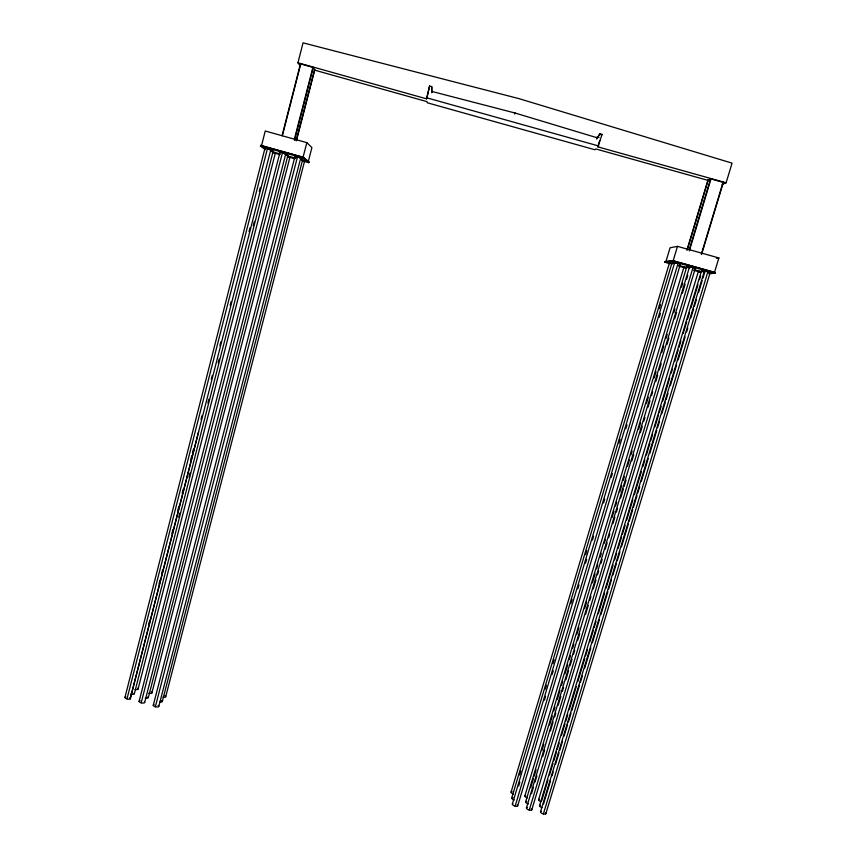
<?xml version="1.0" encoding="UTF-8"?>
<svg xmlns="http://www.w3.org/2000/svg" width="857" height="857" viewBox="0 0 857 857"><rect width="100%" height="100%" fill="white"/><g stroke="black" fill="none" stroke-linecap="round" stroke-linejoin="round"><path stroke-width="1.29" d="M431.735 86.643L431.789 92.577L431.735 86.643L429.582 86.043L426.615 98.855L297.936 62.786L303.046 42.85L519.053 98.662L732.06 163.141L726.115 182.787L722.14 184.351M265.381 149.654L260.485 146.108L260.678 145.379L303.678 157.409L309.013 161.984L308.831 162.68L302.542 160.923M270.844 149.504L265.092 147.811L124.94 697.459M126.997 698.905L267.513 148.336M148.743 624.142L149.739 620.254M159.006 583.992L159.991 580.103M161.652 573.622L162.648 569.744M171.914 533.472L172.9 529.583M177.87 510.161L178.856 506.273M182.166 493.321L183.162 489.433M190.768 459.641L191.764 455.763M192.429 453.171L193.425 449.282M201.031 419.491L202.027 415.602M211.293 379.34L212.29 375.452M219.895 345.66L220.892 341.782M230.158 305.51L231.144 301.621M249.023 231.679L250.008 227.801M259.275 191.529L260.271 187.64M198.642 431.746L130.2 698.916L270.844 149.525L268.627 149.064M178.727 517.082L179.724 513.204M189.001 476.931L189.997 473.043M207.887 403.09L208.883 399.201M218.16 362.929L219.156 359.051M253.276 225.627L254.272 221.738M134.356 693.688L273.147 151.25L270.341 150.618M138.095 688.996L275.397 152.889M282.082 135.62L300.453 63.932M282.382 135.674L300.743 63.954L313.201 67.467M139.102 701.369L280.057 152.01L282.307 152.878M141.18 702.826L282.51 152.535L280.143 152M144.672 702.408L285.81 153.692L282.51 152.535M148.336 697.555L287.931 155.363L285.906 154.978M294.433 139.048L312.901 67.36M151.914 692.82L289.998 157.013L288.38 156.713M294.508 140.462L313.308 67.532L314.755 69.76L296.468 140.666M296.158 140.602L314.615 69.76M153.264 705.279L295.033 156.199L296.522 156.467L300.775 157.87L158.813 706.307M155.353 706.736L297.518 156.735M303.046 157.281L306.838 142.648L265.242 131.014L261.514 145.669L303.046 157.281L308.241 161.716L311.905 147.575L306.838 142.648M162.316 701.412L302.703 159.52L300.325 158.609M308.831 162.68L303.485 158.138L303.678 157.409M165.722 696.634L304.589 161.095L302.05 160.152M426.615 98.855L429.582 86.043M726.115 182.787L597.886 146.858L599.729 140.452M597.886 146.858L602.085 134.399L599.932 133.799L596.708 138.802L599.932 133.799M669.874 263.667L664.871 262.263L665.075 261.567L672.574 260.592L715.359 272.569L715.145 273.287L708.739 273.672M511.093 792.072L669.381 263.131L672.284 263.699M664.871 262.263L672.359 261.321L672.574 260.592M511.725 797.963L672.006 262.81M677.48 246.366L670.056 247.791L665.889 261.749L673.152 260.807L677.48 246.366L718.884 257.946L714.492 272.376L709.553 272.687M519.556 774.921L520.702 771.086M545.266 689.103L546.423 685.257M552.947 663.479L554.093 659.633M570.987 603.274L572.133 599.429M585.567 554.597L586.724 550.751M618.958 443.155L620.104 439.309M659.258 308.649L660.404 304.803M512.368 803.984L674.705 262.488L679.087 263.474L680.458 263.999L517.66 805.955M518.689 785.976L519.835 782.141M544.42 700.18L545.566 696.345M552.101 674.566L553.247 670.731M577.822 588.77L578.978 584.935M585.502 563.156L586.659 559.321M592.423 540.114L593.569 536.268M603.553 502.973L604.71 499.128M611.234 477.36L612.391 473.525M625.824 428.704L626.981 424.858M659.237 317.294L660.393 313.448M515.143 806.137L678.112 263.185M686.971 249.933L708 179.97L710.56 178.867L689.285 249.558M687.25 250.04L708.161 180.056M524.848 795.874L683.907 267.191L687.057 267.834M689.328 250.908L710.989 178.931L723.233 182.37M525.641 801.809L686.714 266.923L690.313 267.684M530.676 787.712L533.375 778.745M534.147 776.185L536.075 769.779M541.86 750.571L543.788 744.176M549.573 724.968L552.272 716.002M553.815 710.882L554.972 707.046M557.286 699.366L559.985 690.399M561.528 685.279L562.685 681.433M564.999 673.752L567.698 664.796M569.241 659.676L570.398 655.83M572.712 648.149L573.869 644.303M576.954 634.062L578.882 627.667M584.667 608.459L586.595 602.053M592.38 582.856L595.079 573.89M596.622 568.769L597.779 564.924M600.093 557.243L601.25 553.408M604.335 543.156L605.492 539.321M612.048 517.553L613.976 511.158M615.519 506.026L616.676 502.191M619.761 491.95L621.689 485.544M623.232 480.423L624.389 476.588M627.474 466.337L629.402 459.941M630.945 454.821L632.102 450.975M638.658 429.207L640.586 422.812M646.371 403.604L648.299 397.198M654.084 378.001L656.012 371.595M661.797 352.388L663.725 345.992M666.039 338.311L667.196 334.466M673.763 312.698L674.92 308.863M681.476 287.095L682.633 283.249M526.455 807.883L689.585 266.656L694.02 267.652L695.359 268.198L531.758 809.844M531.501 793.678L533.429 787.283M534.972 782.162L536.91 775.767M542.695 756.56L544.624 750.164M550.408 730.967L553.119 722.012M554.661 716.891L555.818 713.045M558.132 705.365L560.832 696.409M562.374 691.288L563.531 687.453M565.845 679.772L568.555 670.806M570.098 665.685L572.026 659.29M573.569 654.17L574.726 650.334M577.811 640.093L579.739 633.687M585.535 614.49L588.234 605.535M589.777 600.414L590.934 596.568M593.248 588.898L595.947 579.932M597.49 574.811L598.657 570.976M600.971 563.295L602.128 559.46M605.213 549.219L607.142 542.813M608.684 537.693L609.841 533.857M612.926 523.616L614.865 517.221M616.408 512.1L617.565 508.255M620.65 498.013L623.35 489.058M624.121 486.497L626.049 480.102M631.845 460.905L633.773 454.499M640.329 432.742L642.257 426.347M643.8 421.226L644.957 417.38M648.053 407.139L649.981 400.744M651.524 395.623L652.68 391.788M655.766 381.547L657.694 375.141M659.237 370.02L661.165 363.625M666.96 344.428L668.889 338.022M674.673 318.825L676.602 312.43M682.397 293.233L685.097 284.267M686.639 279.146L687.796 275.311M529.262 810.036L693.045 267.363M701.315 254.261L723.062 182.316M701.594 254.379L723.34 182.445M701.412 271.851L698.434 271.24L538.592 799.677M539.546 805.644L701.454 271.016L704.861 271.755L702.922 278.15M541.763 800.481L547.966 780.009M549.519 774.889L553.001 763.373M553.783 760.812L556.493 751.846M557.264 749.297L559.203 742.89M561.528 735.21L565.02 723.694M565.791 721.133L567.73 714.738M569.284 709.617L576.258 686.586M577.811 681.465L584.785 658.433M585.556 655.873L587.495 649.477M589.82 641.797L593.312 630.281M594.083 627.72L596.022 621.325M598.347 613.644L604.549 593.173M606.092 588.052L613.076 565.009M614.619 559.9L616.558 553.493M618.111 548.373L621.604 536.857M622.375 534.297L625.085 525.341M626.638 520.22L632.841 499.749M634.384 494.628L641.368 471.596M642.911 466.476L644.85 460.08M646.403 454.96L649.885 443.444M650.667 440.884L652.606 434.488M654.93 426.807L658.412 415.291M659.194 412.731L661.133 406.336M662.675 401.215L669.649 378.173M671.202 373.063L672.37 369.217M674.695 361.536L678.176 350.02M678.958 347.46L680.897 341.065M683.222 333.384L686.703 321.868M687.485 319.307L689.424 312.912M690.967 307.792L697.941 284.76M699.494 279.639L700.662 275.804M540.531 811.772L704.475 270.823L708.953 271.83L710.271 272.344L545.845 813.743M543.531 803.941L550.515 780.909M552.058 775.799L553.226 771.953M555.55 764.283L559.043 752.767M559.814 750.207L562.535 741.251M564.088 736.142L567.57 724.626M568.352 722.065L571.062 713.11M571.844 710.549L579.6 684.968M580.371 682.408L582.31 676.012M584.635 668.331L590.837 647.871M592.391 642.75L599.375 619.718M600.928 614.608L607.902 591.576M608.684 589.016L611.395 580.06M612.948 574.951L616.44 563.435M617.211 560.874L619.932 551.919M621.475 546.798L628.46 523.777M629.231 521.217L632.723 509.701M633.505 507.14L636.987 495.635M637.769 493.075L639.708 486.68M641.261 481.559L648.235 458.527M649.788 453.417L656.773 430.385M657.544 427.825L659.483 421.43M661.808 413.76L665.3 402.244M666.082 399.683L668.021 393.288M670.345 385.607L676.548 365.146M678.101 360.026L685.075 336.994M686.628 331.884L687.796 328.038M690.892 317.808L693.613 308.852M694.384 306.292L696.323 299.896M698.659 292.226L702.14 280.71M543.381 813.936L707.968 271.54M514.746 114.077L515.1 113.028L597.554 137.902M601.207 135.331L602.085 134.399M680.458 264.031L679.258 263.86M710.228 272.376L709.168 272.215M300.721 157.902L298.686 157.474M302.65 159.52L301.225 159.241M304.578 161.105L302.939 160.784M716.366 258.246L718.884 257.946M695.338 268.209L693.763 267.941M710.228 272.88L715.359 272.569M285.713 153.724L283.142 153.124M708.236 272.001L706.575 271.562M692.97 267.748L691.128 267.234M704.733 272.108L701.433 271.069M431.639 91.388L515.1 113.028M674.952 263.388L672.006 262.788L673.934 263.506M677.48 263.42L675.734 262.917M273.029 152.428L275.311 152.846L272.162 151.785M689.221 267.791L686.714 266.934M700.887 272.098L698.487 271.305M596.965 137.002L599.075 137.591M426.432 97.709L598.732 146.001M314.38 70.07L427.065 101.662L427.236 102.754L594.994 149.771L595.808 148.947L709.253 180.741M673.152 260.807L714.492 272.376M260.485 146.108L303.485 158.138M672.359 261.321L715.145 273.287M272.547 151.775L280.089 153.885M286.913 155.749L295.697 158.202M301.471 159.873L309.013 161.984M665.075 261.567L672.584 263.667M678.776 265.349L686.511 267.513M694.234 269.676L701.969 271.84M272.365 152.482L279.907 154.592M288.713 157.056L295.001 158.813M678.637 266.12L684.893 267.866M693.656 270.319L699.912 272.065M284.888 154.281L287.845 155.288M297.861 157.238L295.033 156.242M270.287 150.2L273.158 151.228M685.6 267.812L683.907 267.202M287.62 156.113L290.009 156.992M266.966 148.572L265.134 147.886M670.399 263.538L669.446 263.185M690.303 266.977L689.596 266.666M260.678 145.379L265.563 148.947M262.456 146.354L265.274 148.422M297.936 62.786L300.293 66.128M158.084 705.418A2.828 1.082 11.7 0 1 157.934 706.939A2.828 1.082 11.7 0 1 154.024 706.2A2.828 1.082 11.7 0 1 154.099 704.668M144.415 701.862A2.839 1.071 11.5 0 1 143.28 703.072A2.839 1.071 11.5 0 1 139.595 702.119A2.839 1.071 11.5 0 1 140.12 700.737M129.846 697.619A2.839 1.071 11.2 0 1 129.6 699.108A2.839 1.071 11.2 0 1 125.679 698.369A2.839 1.071 11.2 0 1 125.829 696.859M161.587 700.544A2.796 1.05 11.8 0 1 162.144 701.733A2.796 1.05 11.8 0 1 159.895 702.033M147.875 696.848A2.807 1.05 11.6 0 1 147.94 698.005A2.807 1.05 11.6 0 1 145.283 698.048M134.11 693.163A2.807 1.05 11.3 0 1 133.638 694.245A2.807 1.05 11.3 0 1 130.682 694.031M165.005 695.777A2.764 1.028 11.9 0 1 165.487 697.009A2.764 1.028 11.9 0 1 162.959 697.159M151.207 691.963A2.764 1.028 11.7 0 1 151.571 693.238A2.764 1.028 11.7 0 1 148.711 693.249M137.538 688.235A2.775 1.028 11.4 0 1 137.741 689.414A2.775 1.028 11.4 0 1 135.052 689.467M545.481 812.875A2.839 1.071 20 0 1 544.773 814.15A2.839 1.071 20 0 1 541.163 812.875A2.839 1.071 20 0 1 541.249 811.375M531.308 808.879A2.828 1.071 19.7 0 1 530.665 810.251A2.828 1.071 19.7 0 1 526.937 808.879A2.828 1.071 19.7 0 1 527.484 807.476M517.232 805.002A2.828 1.071 19.4 0 1 516.76 806.351A2.828 1.071 19.4 0 1 513.172 805.248A2.828 1.071 19.4 0 1 512.872 803.662M541.978 807.658A2.796 1.039 19.9 0 1 539.664 806.201A2.796 1.039 19.9 0 1 540.413 805.259M528.415 803.92A2.796 1.05 19.6 0 1 525.759 802.409A2.796 1.05 19.6 0 1 526.669 801.413M514.264 800.01A2.785 1.05 19.3 0 1 511.779 798.456A2.785 1.05 19.3 0 1 512.925 797.578M541.185 801.702A2.764 1.018 19.8 0 1 538.732 800.267A2.764 1.018 19.8 0 1 539.449 799.292M527.398 797.888A2.764 1.018 19.5 0 1 524.966 796.453A2.764 1.018 19.5 0 1 525.716 795.5M513.418 794.021A2.753 1.028 19.2 0 1 511.136 792.564A2.753 1.028 19.2 0 1 512.122 791.697"/></g></svg>
